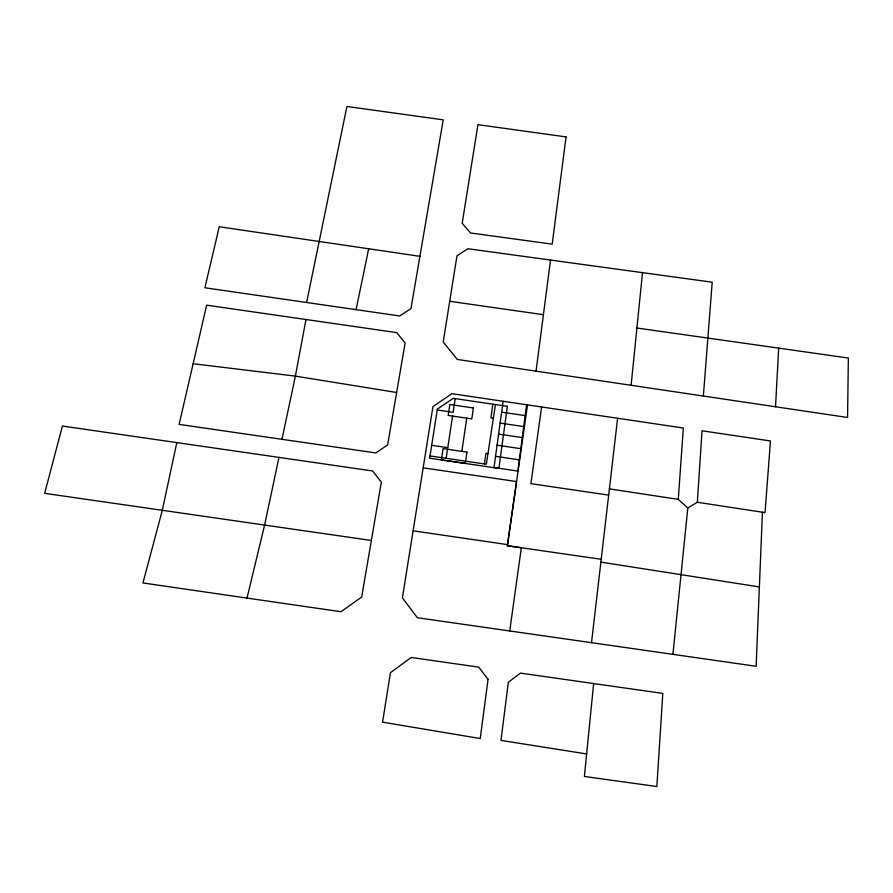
<?xml version="1.0" encoding="UTF-8"?>
<svg xmlns="http://www.w3.org/2000/svg" width="893" height="893" viewBox="0 0 893 893"><rect width="100%" height="100%" fill="white"/><g stroke="black" fill="none" stroke-linecap="round" stroke-linejoin="round"><path stroke-width="1.34" d="M672.909 654.379L687.822 507.95L678.278 499.377L683.346 428.015L451.992 393.69L432.949 406.572L402.397 597.886L417.366 617.722L756.125 666.278L762.443 512.214M775.526 406.761L778.674 348.125L636.91 328.01M697.321 502.268L702.043 430.783L770.458 440.963L765.055 512.615L697.321 502.268L687.822 507.95M703.371 396.034L712.212 282.199L467.854 248.734L456.982 255.8L443.207 342.052L457.294 359.444L847.569 417.477L848.35 358.037L778.674 348.125M593.644 683.547L584.402 776.463L656.857 786.521L662.807 693.414L520.429 673.11L508.34 682.263L500.984 740.397L586.668 753.96M631.117 385.285L642.514 272.633M591.512 642.692L617.61 418.27M536.068 371.164L550.523 260.053M526.591 404.741L517.907 471.08L493.996 467.564L503.139 401.27M423.182 467.832L516.545 481.55L507.369 545.735L521.322 547.755L509.736 630.96M541.616 406.974L530.9 483.66L608.624 495.113M484.408 463.925L485.904 453.287L487.958 453.588M492.824 404.172L490.893 417.891L493.36 418.248M527.54 404.875L507.369 545.735L601.212 559.286M461.837 451.378L466.749 418.158M446.154 458.299L452.572 416.071M455.218 398.624L453.142 412.32L437.235 409.965M495.448 404.562L486.328 464.215L430.035 455.932M396.637 392.485L405.121 342.968L396.782 332.62L206.651 305.172L179.125 424.387L375.886 452.941L387.651 444.904L396.637 392.485L295.382 376.12L193.134 363.73M305.975 319.538L295.382 376.12L281.987 439.311M306.623 302.504L346.919 106.479L443.229 119.841L410.981 308.587L399.707 315.966L204.888 287.769L219.254 226.744L419.911 256.324M356.073 309.681L368.675 248.79M247.004 598.087L340.992 611.716L361.687 597.015L381.333 482.142L372.716 470.991L278.962 457.395L264.607 525.084L247.004 598.087L142.936 582.95L162.303 510.305L176.814 442.604M449.737 301.298L543.402 314.704M278.962 457.395L62.41 426.039L44.65 493.327L371.354 540.466M413.135 530.822L507.514 544.618M501.643 412.142L525.162 415.625M500.125 423.092L523.733 426.575M498.618 434.098L522.293 437.592M497.088 445.183L520.842 448.688M431.699 445.306L447.761 447.672M495.548 456.345L519.38 459.85M609.394 488.884L678.278 499.377M759.385 586.924L600.866 562.121M566.062 136.897L552.198 244.146L470.455 232.961L462.194 223.261L477.945 124.674L566.062 136.897M488.047 679.361L480.233 738.533L382.55 722.169L390.453 672.697L411.137 657.471L478.76 667.138L488.047 679.361M507.358 406.326L498.886 468.39L429.678 458.209L437.38 409.083L453.253 398.334L507.358 406.326M466.939 452.126L465.298 463.344L441.365 459.828L443.084 448.61L466.939 452.126M473.39 407.978L471.794 418.906L448.163 415.424L449.838 404.496L473.39 407.978"/></g></svg>
